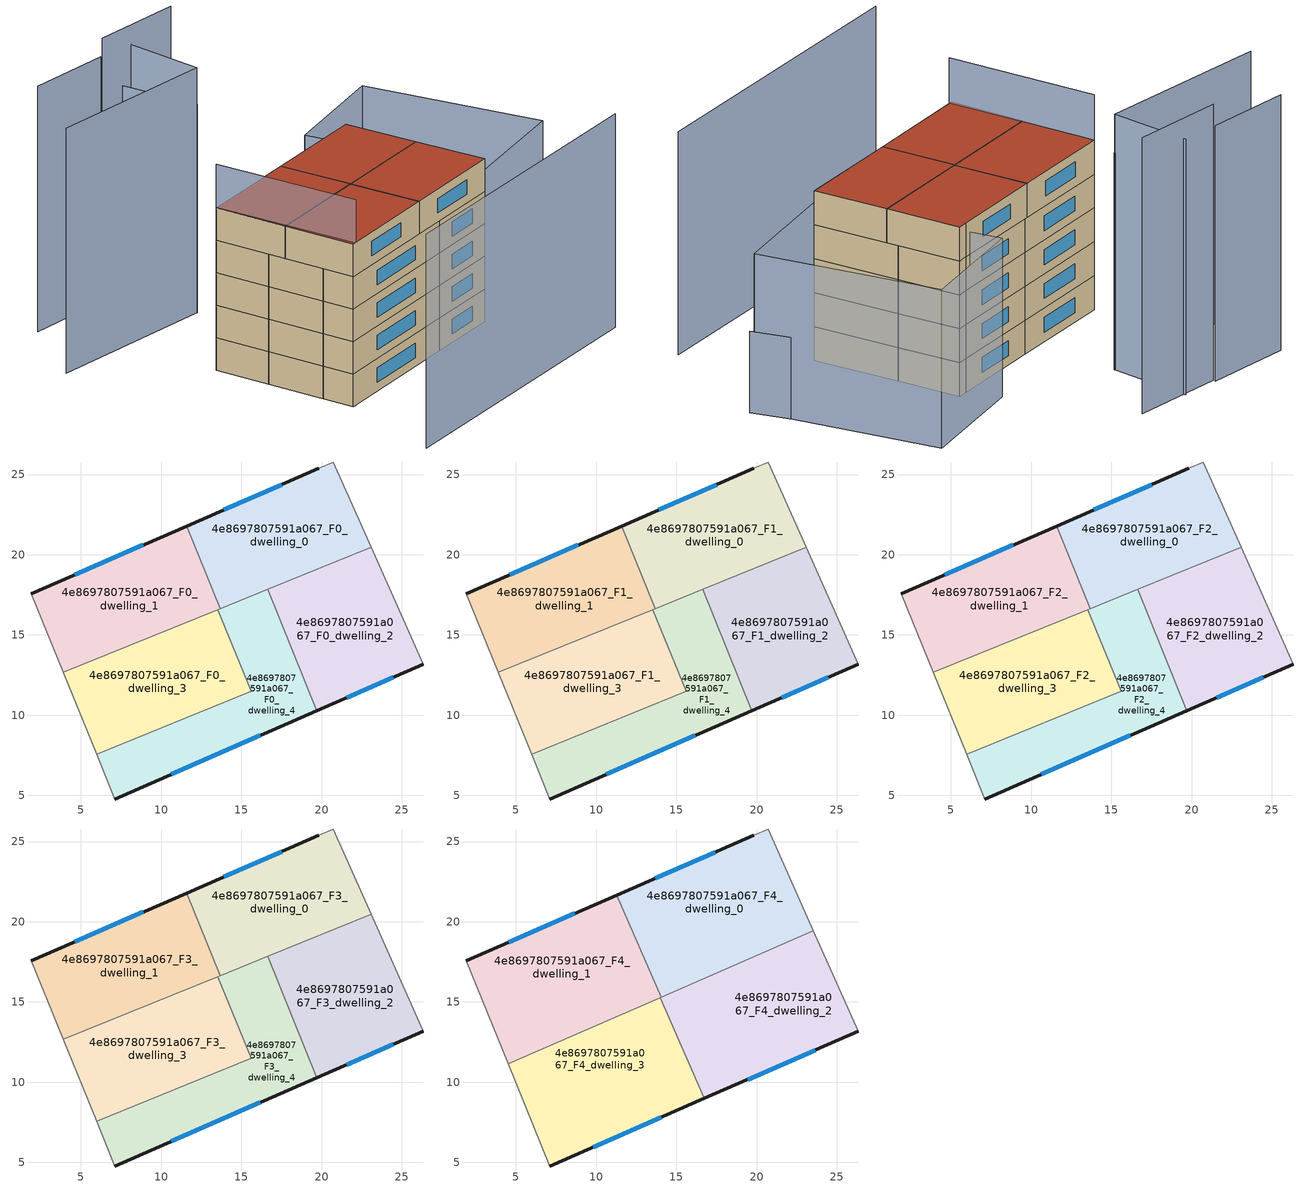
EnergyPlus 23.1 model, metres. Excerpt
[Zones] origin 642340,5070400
4e8697807591a067_F0_dwelling_0
 floor ground (EU_floor_Construction): 20.73,25.78 23.09,20.46 13.67,16.64 11.58,21.79 19.83,25.38 z0
 wall outside (EU_wall_Construction): 19.83,25.38 11.58,21.79 z0:3
 wall to 4e8697807591a067_F0_dwelling_1 (EU_wall_Construction): 11.58,21.79 13.67,16.64 z0:3
 wall adiabatic (EU_wall_Construction): 23.09,20.46 20.73,25.78 19.83,25.38 z0:3
 wall to 4e8697807591a067_F0_dwelling_2 (EU_wall_Construction): 16.63,17.84 23.09,20.46 z0:3
 wall to 4e8697807591a067_F0_dwelling_4 (EU_wall_Construction): 13.67,16.64 16.63,17.84 z0:3
 window (EU_Window_Construction): 17.52,24.38 13.89,22.8 z0.84:2.16
4e8697807591a067_F0_dwelling_1
 floor ground (EU_floor_Construction): 11.58,21.79 13.67,16.64 3.91,12.67 1.91,17.58 z0
 wall outside (EU_wall_Construction): 11.58,21.79 1.91,17.58 z0:3
 wall adiabatic (EU_wall_Construction): 1.91,17.58 3.91,12.67 z0:3
 wall to 4e8697807591a067_F0_dwelling_3 (EU_wall_Construction): 3.91,12.67 13.54,16.58 z0:3
 wall to 4e8697807591a067_F0_dwelling_4 (EU_wall_Construction): 13.54,16.58 13.67,16.64 z0:3
 window (EU_Window_Construction): 8.87,20.61 4.62,18.76 z0.84:2.16
4e8697807591a067_F0_dwelling_2
 floor ground (EU_floor_Construction): 23.09,20.46 26.33,13.17 19.7,10.28 16.63,17.84 z0
 wall outside (EU_wall_Construction): 19.7,10.28 26.33,13.17 z0:3
 wall to 4e8697807591a067_F0_dwelling_4 (EU_wall_Construction): 16.63,17.84 19.7,10.28 z0:3
 wall adiabatic (EU_wall_Construction): 26.33,13.17 23.09,20.46 z0:3
 window (EU_Window_Construction): 21.56,11.09 24.47,12.36 z0.84:2.16
4e8697807591a067_F0_dwelling_3
 floor ground (EU_floor_Construction): 13.54,16.58 15.61,11.48 5.98,7.56 3.91,12.67 z0
 wall to 4e8697807591a067_F0_dwelling_4 (EU_wall_Construction): 5.98,7.56 15.61,11.48 13.54,16.58 z0:3
 wall adiabatic (EU_wall_Construction): 3.91,12.67 5.98,7.56 z0:3
4e8697807591a067_F0_dwelling_4
 floor ground (EU_floor_Construction): 16.63,17.84 19.7,10.28 7.11,4.77 5.98,7.56 15.61,11.48 13.54,16.58 z0
 wall outside (EU_wall_Construction): 7.11,4.77 19.7,10.28 z0:3
 wall adiabatic (EU_wall_Construction): 5.98,7.56 7.11,4.77 z0:3
 window (EU_Window_Construction): 10.64,6.32 16.17,8.74 z0.84:2.16
4e8697807591a067_F1_dwelling_0
 floor to 4e8697807591a067_F0_dwelling_0 (EU_floor_Construction): 20.73,25.78 23.09,20.46 13.67,16.64 11.58,21.79 19.83,25.38 z3
 wall outside (EU_wall_Construction): 19.83,25.38 11.58,21.79 z3:6
 wall to 4e8697807591a067_F1_dwelling_1 (EU_wall_Construction): 11.58,21.79 13.67,16.64 z3:6
 wall adiabatic (EU_wall_Construction): 23.09,20.46 20.73,25.78 19.83,25.38 z3:6
 wall to 4e8697807591a067_F1_dwelling_2 (EU_wall_Construction): 16.63,17.84 23.09,20.46 z3:6
 wall to 4e8697807591a067_F1_dwelling_4 (EU_wall_Construction): 13.67,16.64 16.63,17.84 z3:6
 window (EU_Window_Construction): 17.52,24.38 13.89,22.8 z3.84:5.16
4e8697807591a067_F1_dwelling_1
 floor to 4e8697807591a067_F0_dwelling_1 (EU_floor_Construction): 11.58,21.79 13.67,16.64 3.91,12.67 1.91,17.58 z3
 wall outside (EU_wall_Construction): 11.58,21.79 1.91,17.58 z3:6
 wall adiabatic (EU_wall_Construction): 1.91,17.58 3.91,12.67 z3:6
 wall to 4e8697807591a067_F1_dwelling_3 (EU_wall_Construction): 3.91,12.67 13.54,16.58 z3:6
 wall to 4e8697807591a067_F1_dwelling_4 (EU_wall_Construction): 13.54,16.58 13.67,16.64 z3:6
 window (EU_Window_Construction): 8.87,20.61 4.62,18.76 z3.84:5.16
4e8697807591a067_F1_dwelling_2
 floor to 4e8697807591a067_F0_dwelling_2 (EU_floor_Construction): 23.09,20.46 26.33,13.17 19.7,10.28 16.63,17.84 z3
 wall outside (EU_wall_Construction): 19.7,10.28 26.33,13.17 z3:6
 wall to 4e8697807591a067_F1_dwelling_4 (EU_wall_Construction): 16.63,17.84 19.7,10.28 z3:6
 wall adiabatic (EU_wall_Construction): 26.33,13.17 23.09,20.46 z3:6
 window (EU_Window_Construction): 21.56,11.09 24.47,12.36 z3.84:5.16
4e8697807591a067_F1_dwelling_3
 floor to 4e8697807591a067_F0_dwelling_3 (EU_floor_Construction): 13.54,16.58 15.61,11.48 5.98,7.56 3.91,12.67 z3
 wall to 4e8697807591a067_F1_dwelling_4 (EU_wall_Construction): 5.98,7.56 15.61,11.48 13.54,16.58 z3:6
 wall adiabatic (EU_wall_Construction): 3.91,12.67 5.98,7.56 z3:6
4e8697807591a067_F1_dwelling_4
 floor to 4e8697807591a067_F0_dwelling_4 (EU_floor_Construction): 16.63,17.84 19.7,10.28 7.11,4.77 5.98,7.56 15.61,11.48 13.54,16.58 z3
 wall outside (EU_wall_Construction): 7.11,4.77 19.7,10.28 z3:6
 wall adiabatic (EU_wall_Construction): 5.98,7.56 7.11,4.77 z3:6
 window (EU_Window_Construction): 10.64,6.32 16.17,8.74 z3.84:5.16
4e8697807591a067_F2_dwelling_0
 floor to 4e8697807591a067_F1_dwelling_0 (EU_floor_Construction): 20.73,25.78 23.09,20.46 13.67,16.64 11.58,21.79 19.83,25.38 z6
 wall outside (EU_wall_Construction): 19.83,25.38 11.58,21.79 z6:9
 wall to 4e8697807591a067_F2_dwelling_1 (EU_wall_Construction): 11.58,21.79 13.67,16.64 z6:9
 wall adiabatic (EU_wall_Construction): 23.09,20.46 20.73,25.78 19.83,25.38 z6:9
 wall to 4e8697807591a067_F2_dwelling_2 (EU_wall_Construction): 16.63,17.84 23.09,20.46 z6:9
 wall to 4e8697807591a067_F2_dwelling_4 (EU_wall_Construction): 13.67,16.64 16.63,17.84 z6:9
 window (EU_Window_Construction): 17.52,24.38 13.89,22.8 z6.84:8.16
4e8697807591a067_F2_dwelling_1
 floor to 4e8697807591a067_F1_dwelling_1 (EU_floor_Construction): 11.58,21.79 13.67,16.64 3.91,12.67 1.91,17.58 z6
 wall outside (EU_wall_Construction): 11.58,21.79 1.91,17.58 z6:9
 wall adiabatic (EU_wall_Construction): 1.91,17.58 3.91,12.67 z6:9
 wall to 4e8697807591a067_F2_dwelling_3 (EU_wall_Construction): 3.91,12.67 13.54,16.58 z6:9
 wall to 4e8697807591a067_F2_dwelling_4 (EU_wall_Construction): 13.54,16.58 13.67,16.64 z6:9
 window (EU_Window_Construction): 8.87,20.61 4.62,18.76 z6.84:8.16
4e8697807591a067_F2_dwelling_2
 floor to 4e8697807591a067_F1_dwelling_2 (EU_floor_Construction): 23.09,20.46 26.33,13.17 19.7,10.28 16.63,17.84 z6
 wall outside (EU_wall_Construction): 19.7,10.28 26.33,13.17 z6:9
 wall to 4e8697807591a067_F2_dwelling_4 (EU_wall_Construction): 16.63,17.84 19.7,10.28 z6:9
 wall adiabatic (EU_wall_Construction): 26.33,13.17 23.09,20.46 z6:9
 window (EU_Window_Construction): 21.56,11.09 24.47,12.36 z6.84:8.16
4e8697807591a067_F2_dwelling_3
 floor to 4e8697807591a067_F1_dwelling_3 (EU_floor_Construction): 13.54,16.58 15.61,11.48 5.98,7.56 3.91,12.67 z6
 wall to 4e8697807591a067_F2_dwelling_4 (EU_wall_Construction): 5.98,7.56 15.61,11.48 13.54,16.58 z6:9
 wall adiabatic (EU_wall_Construction): 3.91,12.67 5.98,7.56 z6:9
4e8697807591a067_F2_dwelling_4
 floor to 4e8697807591a067_F1_dwelling_4 (EU_floor_Construction): 16.63,17.84 19.7,10.28 7.11,4.77 5.98,7.56 15.61,11.48 13.54,16.58 z6
 wall outside (EU_wall_Construction): 7.11,4.77 19.7,10.28 z6:9
 wall adiabatic (EU_wall_Construction): 5.98,7.56 7.11,4.77 z6:9
 window (EU_Window_Construction): 10.64,6.32 16.17,8.74 z6.84:8.16
4e8697807591a067_F3_dwelling_0
 floor to 4e8697807591a067_F2_dwelling_0 (EU_floor_Construction): 20.73,25.78 23.09,20.46 13.67,16.64 11.58,21.79 19.83,25.38 z9
 wall outside (EU_wall_Construction): 19.83,25.38 11.58,21.79 z9:12
 wall to 4e8697807591a067_F3_dwelling_1 (EU_wall_Construction): 11.58,21.79 13.67,16.64 z9:12
 wall adiabatic (EU_wall_Construction): 23.09,20.46 20.73,25.78 19.83,25.38 z9:12
 wall to 4e8697807591a067_F3_dwelling_2 (EU_wall_Construction): 16.63,17.84 23.09,20.46 z9:12
 wall to 4e8697807591a067_F3_dwelling_4 (EU_wall_Construction): 13.67,16.64 16.63,17.84 z9:12
 window (EU_Window_Construction): 17.52,24.38 13.89,22.8 z9.84:11.16
4e8697807591a067_F3_dwelling_1
 floor to 4e8697807591a067_F2_dwelling_1 (EU_floor_Construction): 11.58,21.79 13.67,16.64 3.91,12.67 1.91,17.58 z9
 wall outside (EU_wall_Construction): 11.58,21.79 1.91,17.58 z9:12
 wall adiabatic (EU_wall_Construction): 1.91,17.58 3.91,12.67 z9:12
 wall to 4e8697807591a067_F3_dwelling_3 (EU_wall_Construction): 3.91,12.67 13.54,16.58 z9:12
 wall to 4e8697807591a067_F3_dwelling_4 (EU_wall_Construction): 13.54,16.58 13.67,16.64 z9:12
 window (EU_Window_Construction): 8.87,20.61 4.62,18.76 z9.84:11.16
4e8697807591a067_F3_dwelling_2
 floor to 4e8697807591a067_F2_dwelling_2 (EU_floor_Construction): 23.09,20.46 26.33,13.17 19.7,10.28 16.63,17.84 z9
 wall outside (EU_wall_Construction): 19.7,10.28 26.33,13.17 z9:12
 wall to 4e8697807591a067_F3_dwelling_4 (EU_wall_Construction): 16.63,17.84 19.7,10.28 z9:12
 wall adiabatic (EU_wall_Construction): 26.33,13.17 23.09,20.46 z9:12
 window (EU_Window_Construction): 21.56,11.09 24.47,12.36 z9.84:11.16
4e8697807591a067_F3_dwelling_3
 floor to 4e8697807591a067_F2_dwelling_3 (EU_floor_Construction): 13.54,16.58 15.61,11.48 5.98,7.56 3.91,12.67 z9
 wall to 4e8697807591a067_F3_dwelling_4 (EU_wall_Construction): 5.98,7.56 15.61,11.48 13.54,16.58 z9:12
 wall adiabatic (EU_wall_Construction): 3.91,12.67 5.98,7.56 z9:12
 ceiling adiabatic (EU_roof_Construction): 14.95,13.11 13.54,16.58 3.91,12.67 4.53,11.14 14,15.28 z12
4e8697807591a067_F3_dwelling_4
 floor to 4e8697807591a067_F2_dwelling_4 (EU_floor_Construction): 16.63,17.84 19.7,10.28 7.11,4.77 5.98,7.56 15.61,11.48 13.54,16.58 z9
 wall outside (EU_wall_Construction): 7.11,4.77 19.7,10.28 z9:12
 wall adiabatic (EU_wall_Construction): 5.98,7.56 7.11,4.77 z9:12
 window (EU_Window_Construction): 10.64,6.32 16.17,8.74 z9.84:11.16
4e8697807591a067_F4_dwelling_0
 floor to 4e8697807591a067_F3_dwelling_0 (EU_floor_Construction): 20.73,25.78 23.09,20.46 13.67,16.64 11.58,21.79 19.83,25.38 z12
 floor to 4e8697807591a067_F3_dwelling_2 (EU_floor_Construction): 23.09,20.46 23.54,19.45 17.12,16.64 16.63,17.84 z12
 floor to 4e8697807591a067_F3_dwelling_1 (EU_floor_Construction): 11.58,21.79 13.67,16.64 13.5,16.57 11.28,21.66 z12
 floor to 4e8697807591a067_F3_dwelling_4 (EU_floor_Construction): 16.63,17.84 17.12,16.64 14.06,15.3 13.54,16.58 z12
 floor adiabatic (EU_floor_Construction): 13.54,16.58 14.06,15.3 13.5,16.57 z12
 wall outside (EU_wall_Construction): 19.83,25.38 11.28,21.66 z12:15
 wall adiabatic (EU_wall_Construction): 23.54,19.45 20.73,25.78 19.83,25.38 z12:15
 wall to 4e8697807591a067_F4_dwelling_1 (EU_wall_Construction): 11.28,21.66 14.06,15.3 z12:15
 wall to 4e8697807591a067_F4_dwelling_2 (EU_wall_Construction): 14.06,15.3 23.54,19.45 z12:15
 window (EU_Window_Construction): 17.43,24.34 13.67,22.7 z12.84:14.16
 roof outside (EU_roof_Construction): 23.54,19.45 20.73,25.78 19.83,25.38 11.28,21.66 14.06,15.3 z15
4e8697807591a067_F4_dwelling_1
 floor to 4e8697807591a067_F3_dwelling_1 (EU_floor_Construction): 11.28,21.66 13.5,16.57 3.91,12.67 1.91,17.58 z12
 floor adiabatic (EU_floor_Construction): 13.5,16.57 14.06,15.3 4.53,11.14 3.91,12.67 z12
 wall outside (EU_wall_Construction): 11.28,21.66 1.91,17.58 z12:15
 wall adiabatic (EU_wall_Construction): 1.91,17.58 4.53,11.14 z12:15
 wall to 4e8697807591a067_F4_dwelling_3 (EU_wall_Construction): 4.53,11.14 14,15.28 z12:15
 wall to 4e8697807591a067_F4_dwelling_2 (EU_wall_Construction): 14,15.28 14.06,15.3 z12:15
 window (EU_Window_Construction): 8.65,20.52 4.54,18.73 z12.84:14.16
 roof outside (EU_roof_Construction): 14.06,15.3 11.28,21.66 1.91,17.58 4.53,11.14 z15
4e8697807591a067_F4_dwelling_2
 floor to 4e8697807591a067_F3_dwelling_2 (EU_floor_Construction): 23.54,19.45 26.33,13.17 19.7,10.28 17.12,16.64 z12
 floor to 4e8697807591a067_F3_dwelling_4 (EU_floor_Construction): 17.12,16.64 19.7,10.28 16.75,8.99 14.95,13.11 14.06,15.3 z12
 floor adiabatic (EU_floor_Construction): 14.06,15.3 14.95,13.11 14,15.28 z12
 wall outside (EU_wall_Construction): 16.75,8.99 26.33,13.17 z12:15
 wall to 4e8697807591a067_F4_dwelling_3 (EU_wall_Construction): 14,15.28 16.75,8.99 z12:15
 wall adiabatic (EU_wall_Construction): 26.33,13.17 23.54,19.45 z12:15
 window (EU_Window_Construction): 19.43,10.16 23.64,12 z12.84:14.16
 roof outside (EU_roof_Construction): 26.33,13.17 23.54,19.45 14,15.28 16.75,8.99 z15
4e8697807591a067_F4_dwelling_3
 floor to 4e8697807591a067_F3_dwelling_3 (EU_floor_Construction): 14,15.28 14.95,13.11 15.61,11.48 5.98,7.56 4.53,11.14 z12
 floor to 4e8697807591a067_F3_dwelling_4 (EU_floor_Construction): 14.95,13.11 16.75,8.99 7.11,4.77 5.98,7.56 15.61,11.48 z12
 wall outside (EU_wall_Construction): 7.11,4.77 16.75,8.99 z12:15
 wall adiabatic (EU_wall_Construction): 4.53,11.14 7.11,4.77 z12:15
 window (EU_Window_Construction): 9.81,5.95 14.05,7.81 z12.84:14.16
 roof outside (EU_roof_Construction): 16.75,8.99 14,15.28 4.53,11.14 7.11,4.77 z15
shading: 1.91,17.58 7.42,4.86 z0:19; 5.42,35.81 7.33,28.45 / 7.33,28.45 -8.89,24.23 / 1.92,34.9 -5.97,32.77 z0:22.6; 7.36,-5.76 34.73,5.97 z0:19.7; 36.14,18.88 26.33,13.17 / 26.33,13.17 17.87,27.72 / 17.87,27.72 27.68,33.43 / 27.68,33.43 36.14,18.88 z0:14; 36.51,18.82 30.93,26.78 z0:7.2; 7.36,28.4 4.39,35.21 z0:19.2; 10.45,36.9 1.91,34.62 z0:24.4
[Building]
EU S2 Campaign: North Axis=0; Terrain=City; Solar Distribution=FullExterior
[Site:Location]
Lyon-Bron: Latitude=45.75; Longitude=5; Time Zone=1; Elevation=198
[SizingPeriod:WeatherFileDays]
AnnualSizingPeriod: Begin Month=1; Begin Day of Month=1; End Month=12; End Day of Month=31; Day of Week for Start Day=Monday; Use Weather File Daylight Saving Period=No; Use Weather File Rain and Snow Indicators=No
[MATERIAL]
EU_InternalMass_Material: Roughness=MediumRough; Thickness=0.1; Conductivity=1; Density=1800; Specific Heat=900; Thermal Absorptance=0.9; Solar Absorptance=0.7; Visible Absorptance=0.7
[MATERIAL:NOMASS] Roughness=MediumRough; Thermal Absorptance=0.9; Solar Absorptance=0.7; Visible Absorptance=0.7
Name | Thermal Resistance
EU_wall_NoMass | 0.776494
EU_roof_NoMass | 0.486893
EU_floor_NoMass | 0.421597
[WINDOWMATERIAL:SIMPLEGLAZINGSYSTEM]
EU_Window_SimpleGlazing: UFactor=4.24961; Solar Heat Gain Coefficient=0.83; Visible Transmittance=0.83
[CONSTRUCTION]
EU_wall_Construction: EU_wall_NoMass
EU_roof_Construction: EU_roof_NoMass
EU_floor_Construction: EU_floor_NoMass
EU_Window_Construction: EU_Window_SimpleGlazing
EU_InternalMass_Construction: EU_InternalMass_Material
[ZONE] Type=1; Multiplier=1; Ceiling Height=autocalculate; Floor Area=autocalculate; Part of Total Floor Area=Yes
Name | Volume
4e8697807591a067_F0_dwelling_0; 4e8697807591a067_F1_dwelling_0; 4e8697807591a067_F2_dwelling_0; 4e8697807591a067_F3_dwelling_0 | 171.885
4e8697807591a067_F4_dwelling_0 | 214.835
4e8697807591a067_F0_dwelling_1; 4e8697807591a067_F1_dwelling_1; 4e8697807591a067_F2_dwelling_1; 4e8697807591a067_F3_dwelling_1 | 171.877
4e8697807591a067_F4_dwelling_1 | 214.847
4e8697807591a067_F0_dwelling_2; 4e8697807591a067_F1_dwelling_2; 4e8697807591a067_F2_dwelling_2; 4e8697807591a067_F3_dwelling_2 | 171.869
4e8697807591a067_F4_dwelling_2 | 214.836
4e8697807591a067_F0_dwelling_3; 4e8697807591a067_F1_dwelling_3; 4e8697807591a067_F2_dwelling_3; 4e8697807591a067_F3_dwelling_3 | 171.861
4e8697807591a067_F4_dwelling_3 | 214.83
4e8697807591a067_F0_dwelling_4; 4e8697807591a067_F1_dwelling_4; 4e8697807591a067_F2_dwelling_4; 4e8697807591a067_F3_dwelling_4 | 171.874
[INTERNALMASS] Construction=EU_InternalMass_Construction
Name | Zone or ZoneList | Surface Area
4e8697807591a067_F0_dwelling_0_EU_InternalMass | 4e8697807591a067_F0_dwelling_0 | 57.2948
4e8697807591a067_F0_dwelling_1_EU_InternalMass | 4e8697807591a067_F0_dwelling_1 | 57.2927
4e8697807591a067_F0_dwelling_2_EU_InternalMass | 4e8697807591a067_F0_dwelling_2 | 57.2874
4e8697807591a067_F0_dwelling_3_EU_InternalMass | 4e8697807591a067_F0_dwelling_3 | 57.287
4e8697807591a067_F0_dwelling_4_EU_InternalMass | 4e8697807591a067_F0_dwelling_4 | 57.2915
4e8697807591a067_F1_dwelling_0_EU_InternalMass | 4e8697807591a067_F1_dwelling_0 | 57.2948
4e8697807591a067_F1_dwelling_1_EU_InternalMass | 4e8697807591a067_F1_dwelling_1 | 57.2927
4e8697807591a067_F1_dwelling_2_EU_InternalMass | 4e8697807591a067_F1_dwelling_2 | 57.2874
4e8697807591a067_F1_dwelling_3_EU_InternalMass | 4e8697807591a067_F1_dwelling_3 | 57.287
4e8697807591a067_F1_dwelling_4_EU_InternalMass | 4e8697807591a067_F1_dwelling_4 | 57.2915
4e8697807591a067_F2_dwelling_0_EU_InternalMass | 4e8697807591a067_F2_dwelling_0 | 57.2948
4e8697807591a067_F2_dwelling_1_EU_InternalMass | 4e8697807591a067_F2_dwelling_1 | 57.2927
4e8697807591a067_F2_dwelling_2_EU_InternalMass | 4e8697807591a067_F2_dwelling_2 | 57.2874
4e8697807591a067_F2_dwelling_3_EU_InternalMass | 4e8697807591a067_F2_dwelling_3 | 57.287
4e8697807591a067_F2_dwelling_4_EU_InternalMass | 4e8697807591a067_F2_dwelling_4 | 57.2915
4e8697807591a067_F3_dwelling_0_EU_InternalMass | 4e8697807591a067_F3_dwelling_0 | 57.2948
4e8697807591a067_F3_dwelling_1_EU_InternalMass | 4e8697807591a067_F3_dwelling_1 | 57.2927
4e8697807591a067_F3_dwelling_2_EU_InternalMass | 4e8697807591a067_F3_dwelling_2 | 57.2874
4e8697807591a067_F3_dwelling_3_EU_InternalMass | 4e8697807591a067_F3_dwelling_3 | 57.287
4e8697807591a067_F3_dwelling_4_EU_InternalMass | 4e8697807591a067_F3_dwelling_4 | 57.2915
4e8697807591a067_F4_dwelling_0_EU_InternalMass | 4e8697807591a067_F4_dwelling_0 | 71.6132
4e8697807591a067_F4_dwelling_1_EU_InternalMass | 4e8697807591a067_F4_dwelling_1 | 71.6149
4e8697807591a067_F4_dwelling_2_EU_InternalMass | 4e8697807591a067_F4_dwelling_2 | 71.6113
4e8697807591a067_F4_dwelling_3_EU_InternalMass | 4e8697807591a067_F4_dwelling_3 | 71.6104
[OTHEREQUIPMENT] Fuel Type=Electricity; Design Level Calculation Method=Watts/Area; Power per Zone Floor Area=1; Fraction Latent=0; Fraction Radiant=0; Fraction Lost=0; Carbon Dioxide Generation Rate=0; EndUse Subcategory=EU_Step8_InternalGains
Name | Zone or ZoneList or Space or SpaceList | Schedule
EU_Step8_InternalGain_4e8697807591a067_F0_dwelling_0_f000 | 4e8697807591a067_F0_dwelling_0 | EU_Step8_GainSchedule_4e8697807591a067_F0_dwelling_0_f000
EU_Step8_InternalGain_4e8697807591a067_F0_dwelling_1_f000 | 4e8697807591a067_F0_dwelling_1 | EU_Step8_GainSchedule_4e8697807591a067_F0_dwelling_1_f000
EU_Step8_InternalGain_4e8697807591a067_F0_dwelling_2_f000 | 4e8697807591a067_F0_dwelling_2 | EU_Step8_GainSchedule_4e8697807591a067_F0_dwelling_2_f000
EU_Step8_InternalGain_4e8697807591a067_F0_dwelling_3_f000 | 4e8697807591a067_F0_dwelling_3 | EU_Step8_GainSchedule_4e8697807591a067_F0_dwelling_3_f000
EU_Step8_InternalGain_4e8697807591a067_F0_dwelling_4_f000 | 4e8697807591a067_F0_dwelling_4 | EU_Step8_GainSchedule_4e8697807591a067_F0_dwelling_4_f000
EU_Step8_InternalGain_4e8697807591a067_F1_dwelling_0_f000 | 4e8697807591a067_F1_dwelling_0 | EU_Step8_GainSchedule_4e8697807591a067_F1_dwelling_0_f000
EU_Step8_InternalGain_4e8697807591a067_F1_dwelling_1_f000 | 4e8697807591a067_F1_dwelling_1 | EU_Step8_GainSchedule_4e8697807591a067_F1_dwelling_1_f000
EU_Step8_InternalGain_4e8697807591a067_F1_dwelling_2_f000 | 4e8697807591a067_F1_dwelling_2 | EU_Step8_GainSchedule_4e8697807591a067_F1_dwelling_2_f000
EU_Step8_InternalGain_4e8697807591a067_F1_dwelling_3_f000 | 4e8697807591a067_F1_dwelling_3 | EU_Step8_GainSchedule_4e8697807591a067_F1_dwelling_3_f000
EU_Step8_InternalGain_4e8697807591a067_F1_dwelling_4_f000 | 4e8697807591a067_F1_dwelling_4 | EU_Step8_GainSchedule_4e8697807591a067_F1_dwelling_4_f000
EU_Step8_InternalGain_4e8697807591a067_F2_dwelling_0_f000 | 4e8697807591a067_F2_dwelling_0 | EU_Step8_GainSchedule_4e8697807591a067_F2_dwelling_0_f000
EU_Step8_InternalGain_4e8697807591a067_F2_dwelling_1_f000 | 4e8697807591a067_F2_dwelling_1 | EU_Step8_GainSchedule_4e8697807591a067_F2_dwelling_1_f000
EU_Step8_InternalGain_4e8697807591a067_F2_dwelling_2_f000 | 4e8697807591a067_F2_dwelling_2 | EU_Step8_GainSchedule_4e8697807591a067_F2_dwelling_2_f000
EU_Step8_InternalGain_4e8697807591a067_F2_dwelling_3_f000 | 4e8697807591a067_F2_dwelling_3 | EU_Step8_GainSchedule_4e8697807591a067_F2_dwelling_3_f000
EU_Step8_InternalGain_4e8697807591a067_F2_dwelling_4_f000 | 4e8697807591a067_F2_dwelling_4 | EU_Step8_GainSchedule_4e8697807591a067_F2_dwelling_4_f000
EU_Step8_InternalGain_4e8697807591a067_F3_dwelling_0_f000 | 4e8697807591a067_F3_dwelling_0 | EU_Step8_GainSchedule_4e8697807591a067_F3_dwelling_0_f000
EU_Step8_InternalGain_4e8697807591a067_F3_dwelling_1_f000 | 4e8697807591a067_F3_dwelling_1 | EU_Step8_GainSchedule_4e8697807591a067_F3_dwelling_1_f000
EU_Step8_InternalGain_4e8697807591a067_F3_dwelling_2_f000 | 4e8697807591a067_F3_dwelling_2 | EU_Step8_GainSchedule_4e8697807591a067_F3_dwelling_2_f000
EU_Step8_InternalGain_4e8697807591a067_F3_dwelling_3_f000 | 4e8697807591a067_F3_dwelling_3 | EU_Step8_GainSchedule_4e8697807591a067_F3_dwelling_3_f000
EU_Step8_InternalGain_4e8697807591a067_F3_dwelling_4_f000 | 4e8697807591a067_F3_dwelling_4 | EU_Step8_GainSchedule_4e8697807591a067_F3_dwelling_4_f000
EU_Step8_InternalGain_4e8697807591a067_F4_dwelling_0_f000 | 4e8697807591a067_F4_dwelling_0 | EU_Step8_GainSchedule_4e8697807591a067_F4_dwelling_0_f000
EU_Step8_InternalGain_4e8697807591a067_F4_dwelling_1_f000 | 4e8697807591a067_F4_dwelling_1 | EU_Step8_GainSchedule_4e8697807591a067_F4_dwelling_1_f000
EU_Step8_InternalGain_4e8697807591a067_F4_dwelling_2_f000 | 4e8697807591a067_F4_dwelling_2 | EU_Step8_GainSchedule_4e8697807591a067_F4_dwelling_2_f000
EU_Step8_InternalGain_4e8697807591a067_F4_dwelling_3_f000 | 4e8697807591a067_F4_dwelling_3 | EU_Step8_GainSchedule_4e8697807591a067_F4_dwelling_3_f000
[ZONEVENTILATION:DESIGNFLOWRATE] Schedule=EU_AlwaysOn; Design Flow Rate Calculation Method=AirChanges/Hour; Air Changes per Hour=0.693814; Ventilation Type=Natural; Fan Pressure Rise=0; Fan Total Efficiency=1; Constant Term Coefficient=1; Temperature Term Coefficient=0; Velocity Term Coefficient=0; Velocity Squared Term Coefficient=0; Minimum Indoor Temperature=-100; Maximum Indoor Temperature=100; Delta Temperature=-100; Minimum Outdoor Temperature=-100; Maximum Outdoor Temperature=100; Maximum Wind Speed=40
Name | Zone or ZoneList or Space or SpaceList
EU_ConstantAir_4e8697807591a067_F0_dwelling_0 | 4e8697807591a067_F0_dwelling_0
EU_ConstantAir_4e8697807591a067_F0_dwelling_1 | 4e8697807591a067_F0_dwelling_1
EU_ConstantAir_4e8697807591a067_F0_dwelling_2 | 4e8697807591a067_F0_dwelling_2
EU_ConstantAir_4e8697807591a067_F0_dwelling_3 | 4e8697807591a067_F0_dwelling_3
EU_ConstantAir_4e8697807591a067_F0_dwelling_4 | 4e8697807591a067_F0_dwelling_4
EU_ConstantAir_4e8697807591a067_F1_dwelling_0 | 4e8697807591a067_F1_dwelling_0
EU_ConstantAir_4e8697807591a067_F1_dwelling_1 | 4e8697807591a067_F1_dwelling_1
EU_ConstantAir_4e8697807591a067_F1_dwelling_2 | 4e8697807591a067_F1_dwelling_2
EU_ConstantAir_4e8697807591a067_F1_dwelling_3 | 4e8697807591a067_F1_dwelling_3
EU_ConstantAir_4e8697807591a067_F1_dwelling_4 | 4e8697807591a067_F1_dwelling_4
EU_ConstantAir_4e8697807591a067_F2_dwelling_0 | 4e8697807591a067_F2_dwelling_0
EU_ConstantAir_4e8697807591a067_F2_dwelling_1 | 4e8697807591a067_F2_dwelling_1
EU_ConstantAir_4e8697807591a067_F2_dwelling_2 | 4e8697807591a067_F2_dwelling_2
EU_ConstantAir_4e8697807591a067_F2_dwelling_3 | 4e8697807591a067_F2_dwelling_3
EU_ConstantAir_4e8697807591a067_F2_dwelling_4 | 4e8697807591a067_F2_dwelling_4
EU_ConstantAir_4e8697807591a067_F3_dwelling_0 | 4e8697807591a067_F3_dwelling_0
EU_ConstantAir_4e8697807591a067_F3_dwelling_1 | 4e8697807591a067_F3_dwelling_1
EU_ConstantAir_4e8697807591a067_F3_dwelling_2 | 4e8697807591a067_F3_dwelling_2
EU_ConstantAir_4e8697807591a067_F3_dwelling_3 | 4e8697807591a067_F3_dwelling_3
EU_ConstantAir_4e8697807591a067_F3_dwelling_4 | 4e8697807591a067_F3_dwelling_4
EU_ConstantAir_4e8697807591a067_F4_dwelling_0 | 4e8697807591a067_F4_dwelling_0
EU_ConstantAir_4e8697807591a067_F4_dwelling_1 | 4e8697807591a067_F4_dwelling_1
EU_ConstantAir_4e8697807591a067_F4_dwelling_2 | 4e8697807591a067_F4_dwelling_2
EU_ConstantAir_4e8697807591a067_F4_dwelling_3 | 4e8697807591a067_F4_dwelling_3
[HVACTEMPLATE:THERMOSTAT] Constant Heating Setpoint=20; Constant Cooling Setpoint=50
EU_HeatOnly_4e8697807591a067_F0_dwelling_0; EU_HeatOnly_4e8697807591a067_F0_dwelling_1; EU_HeatOnly_4e8697807591a067_F0_dwelling_2; EU_HeatOnly_4e8697807591a067_F0_dwelling_3; EU_HeatOnly_4e8697807591a067_F0_dwelling_4; EU_HeatOnly_4e8697807591a067_F1_dwelling_0; EU_HeatOnly_4e8697807591a067_F1_dwelling_1; EU_HeatOnly_4e8697807591a067_F1_dwelling_2; EU_HeatOnly_4e8697807591a067_F1_dwelling_3; EU_HeatOnly_4e8697807591a067_F1_dwelling_4; EU_HeatOnly_4e8697807591a067_F2_dwelling_0; EU_HeatOnly_4e8697807591a067_F2_dwelling_1; EU_HeatOnly_4e8697807591a067_F2_dwelling_2; EU_HeatOnly_4e8697807591a067_F2_dwelling_3; EU_HeatOnly_4e8697807591a067_F2_dwelling_4; EU_HeatOnly_4e8697807591a067_F3_dwelling_0; EU_HeatOnly_4e8697807591a067_F3_dwelling_1; EU_HeatOnly_4e8697807591a067_F3_dwelling_2; EU_HeatOnly_4e8697807591a067_F3_dwelling_3; EU_HeatOnly_4e8697807591a067_F3_dwelling_4; EU_HeatOnly_4e8697807591a067_F4_dwelling_0; EU_HeatOnly_4e8697807591a067_F4_dwelling_1; EU_HeatOnly_4e8697807591a067_F4_dwelling_2; EU_HeatOnly_4e8697807591a067_F4_dwelling_3
[HVACTEMPLATE:ZONE:IDEALLOADSAIRSYSTEM] System Availability Schedule=EU_AlwaysOn; Maximum Heating Supply Air Temperature=50; Minimum Cooling Supply Air Temperature=13; Maximum Heating Supply Air Humidity Ratio=0.0156; Minimum Cooling Supply Air Humidity Ratio=0.0077; Heating Limit=NoLimit; Cooling Limit=NoLimit; Heating Availability Schedule=EU_AlwaysOn; Cooling Availability Schedule=EU_CoolingOff; Dehumidification Control Type=ConstantSensibleHeatRatio; Cooling Sensible Heat Ratio=0.7; Dehumidification Setpoint=60; Humidification Control Type=None; Humidification Setpoint=30; Outdoor Air Method=None; Outdoor Air Flow Rate per Person=0.00944; Outdoor Air Flow Rate per Zone Floor Area=0; Outdoor Air Flow Rate per Zone=0; Demand Controlled Ventilation Type=None; Outdoor Air Economizer Type=NoEconomizer; Heat Recovery Type=None; Sensible Heat Recovery Effectiveness=0.7; Latent Heat Recovery Effectiveness=0.65
Name | Template Thermostat
4e8697807591a067_F0_dwelling_0 | EU_HeatOnly_4e8697807591a067_F0_dwelling_0
4e8697807591a067_F0_dwelling_1 | EU_HeatOnly_4e8697807591a067_F0_dwelling_1
4e8697807591a067_F0_dwelling_2 | EU_HeatOnly_4e8697807591a067_F0_dwelling_2
4e8697807591a067_F0_dwelling_3 | EU_HeatOnly_4e8697807591a067_F0_dwelling_3
4e8697807591a067_F0_dwelling_4 | EU_HeatOnly_4e8697807591a067_F0_dwelling_4
4e8697807591a067_F1_dwelling_0 | EU_HeatOnly_4e8697807591a067_F1_dwelling_0
4e8697807591a067_F1_dwelling_1 | EU_HeatOnly_4e8697807591a067_F1_dwelling_1
4e8697807591a067_F1_dwelling_2 | EU_HeatOnly_4e8697807591a067_F1_dwelling_2
4e8697807591a067_F1_dwelling_3 | EU_HeatOnly_4e8697807591a067_F1_dwelling_3
4e8697807591a067_F1_dwelling_4 | EU_HeatOnly_4e8697807591a067_F1_dwelling_4
4e8697807591a067_F2_dwelling_0 | EU_HeatOnly_4e8697807591a067_F2_dwelling_0
4e8697807591a067_F2_dwelling_1 | EU_HeatOnly_4e8697807591a067_F2_dwelling_1
4e8697807591a067_F2_dwelling_2 | EU_HeatOnly_4e8697807591a067_F2_dwelling_2
4e8697807591a067_F2_dwelling_3 | EU_HeatOnly_4e8697807591a067_F2_dwelling_3
4e8697807591a067_F2_dwelling_4 | EU_HeatOnly_4e8697807591a067_F2_dwelling_4
4e8697807591a067_F3_dwelling_0 | EU_HeatOnly_4e8697807591a067_F3_dwelling_0
4e8697807591a067_F3_dwelling_1 | EU_HeatOnly_4e8697807591a067_F3_dwelling_1
4e8697807591a067_F3_dwelling_2 | EU_HeatOnly_4e8697807591a067_F3_dwelling_2
4e8697807591a067_F3_dwelling_3 | EU_HeatOnly_4e8697807591a067_F3_dwelling_3
4e8697807591a067_F3_dwelling_4 | EU_HeatOnly_4e8697807591a067_F3_dwelling_4
4e8697807591a067_F4_dwelling_0 | EU_HeatOnly_4e8697807591a067_F4_dwelling_0
4e8697807591a067_F4_dwelling_1 | EU_HeatOnly_4e8697807591a067_F4_dwelling_1
4e8697807591a067_F4_dwelling_2 | EU_HeatOnly_4e8697807591a067_F4_dwelling_2
4e8697807591a067_F4_dwelling_3 | EU_HeatOnly_4e8697807591a067_F4_dwelling_3
[SIZING:ZONE] Zone Cooling Design Supply Air Temperature Input Method=SupplyAirTemperature; Zone Cooling Design Supply Air Temperature=13; Zone Heating Design Supply Air Temperature Input Method=SupplyAirTemperature; Zone Heating Design Supply Air Temperature=50; Zone Cooling Design Supply Air Humidity Ratio=0.008; Zone Heating Design Supply Air Humidity Ratio=0.008; Cooling Design Air Flow Method=DesignDay; Cooling Design Air Flow Rate=0; Cooling Minimum Air Flow per Zone Floor Area=0.000762; Cooling Minimum Air Flow=0; Cooling Minimum Air Flow Fraction=0.2; Heating Design Air Flow Method=DesignDay; Heating Design Air Flow Rate=0; Heating Maximum Air Flow per Zone Floor Area=0.002032; Heating Maximum Air Flow=0.141576; Heating Maximum Air Flow Fraction=0.3; Account for Dedicated Outdoor Air System=No; Dedicated Outdoor Air System Control Strategy=NeutralSupplyAir; Dedicated Outdoor Air Low Setpoint Temperature for Design=autosize; Dedicated Outdoor Air High Setpoint Temperature for Design=autosize; Zone Load Sizing Method=Sensible Load Only No Latent Load; Zone Latent Cooling Design Supply Air Humidity Ratio Input Method=HumidityRatioDifference; Zone Cooling Design Supply Air Humidity Ratio Difference=0.005; Zone Latent Heating Design Supply Air Humidity Ratio Input Method=HumidityRatioDifference; Zone Humidification Design Supply Air Humidity Ratio Difference=0.005
4e8697807591a067_F0_dwelling_0; 4e8697807591a067_F0_dwelling_1; 4e8697807591a067_F0_dwelling_2; 4e8697807591a067_F0_dwelling_3; 4e8697807591a067_F0_dwelling_4; 4e8697807591a067_F1_dwelling_0; 4e8697807591a067_F1_dwelling_1; 4e8697807591a067_F1_dwelling_2; 4e8697807591a067_F1_dwelling_3; 4e8697807591a067_F1_dwelling_4; 4e8697807591a067_F2_dwelling_0; 4e8697807591a067_F2_dwelling_1; 4e8697807591a067_F2_dwelling_2; 4e8697807591a067_F2_dwelling_3; 4e8697807591a067_F2_dwelling_4; 4e8697807591a067_F3_dwelling_0; 4e8697807591a067_F3_dwelling_1; 4e8697807591a067_F3_dwelling_2; 4e8697807591a067_F3_dwelling_3; 4e8697807591a067_F3_dwelling_4; 4e8697807591a067_F4_dwelling_0; 4e8697807591a067_F4_dwelling_1; 4e8697807591a067_F4_dwelling_2; 4e8697807591a067_F4_dwelling_3
[SCHEDULE:CONSTANT]
Name | Hourly Value
EU_AlwaysOn | 1
EU_CoolingOff | 0
[SCHEDULE:FILE] Column Number=1; Rows to Skip at Top=0; Number of Hours of Data=8760; Column Separator=Comma; Interpolate to Timestep=No; Minutes per Item=60; Adjust Schedule for Daylight Savings=Yes
Name | File
EU_Step8_GainSchedule_4e8697807591a067_F0_dwelling_0_f000 | ../../schedules/4e8697807591a067/4e8697807591a067_F0_dwelling_0_f000_gain.csv
EU_Step8_GainSchedule_4e8697807591a067_F0_dwelling_1_f000 | ../../schedules/4e8697807591a067/4e8697807591a067_F0_dwelling_1_f000_gain.csv
EU_Step8_GainSchedule_4e8697807591a067_F0_dwelling_2_f000 | ../../schedules/4e8697807591a067/4e8697807591a067_F0_dwelling_2_f000_gain.csv
EU_Step8_GainSchedule_4e8697807591a067_F0_dwelling_3_f000 | ../../schedules/4e8697807591a067/4e8697807591a067_F0_dwelling_3_f000_gain.csv
EU_Step8_GainSchedule_4e8697807591a067_F0_dwelling_4_f000 | ../../schedules/4e8697807591a067/4e8697807591a067_F0_dwelling_4_f000_gain.csv
EU_Step8_GainSchedule_4e8697807591a067_F1_dwelling_0_f000 | ../../schedules/4e8697807591a067/4e8697807591a067_F1_dwelling_0_f000_gain.csv
EU_Step8_GainSchedule_4e8697807591a067_F1_dwelling_1_f000 | ../../schedules/4e8697807591a067/4e8697807591a067_F1_dwelling_1_f000_gain.csv
EU_Step8_GainSchedule_4e8697807591a067_F1_dwelling_2_f000 | ../../schedules/4e8697807591a067/4e8697807591a067_F1_dwelling_2_f000_gain.csv
EU_Step8_GainSchedule_4e8697807591a067_F1_dwelling_3_f000 | ../../schedules/4e8697807591a067/4e8697807591a067_F1_dwelling_3_f000_gain.csv
EU_Step8_GainSchedule_4e8697807591a067_F1_dwelling_4_f000 | ../../schedules/4e8697807591a067/4e8697807591a067_F1_dwelling_4_f000_gain.csv
EU_Step8_GainSchedule_4e8697807591a067_F2_dwelling_0_f000 | ../../schedules/4e8697807591a067/4e8697807591a067_F2_dwelling_0_f000_gain.csv
EU_Step8_GainSchedule_4e8697807591a067_F2_dwelling_1_f000 | ../../schedules/4e8697807591a067/4e8697807591a067_F2_dwelling_1_f000_gain.csv
EU_Step8_GainSchedule_4e8697807591a067_F2_dwelling_2_f000 | ../../schedules/4e8697807591a067/4e8697807591a067_F2_dwelling_2_f000_gain.csv
EU_Step8_GainSchedule_4e8697807591a067_F2_dwelling_3_f000 | ../../schedules/4e8697807591a067/4e8697807591a067_F2_dwelling_3_f000_gain.csv
EU_Step8_GainSchedule_4e8697807591a067_F2_dwelling_4_f000 | ../../schedules/4e8697807591a067/4e8697807591a067_F2_dwelling_4_f000_gain.csv
EU_Step8_GainSchedule_4e8697807591a067_F3_dwelling_0_f000 | ../../schedules/4e8697807591a067/4e8697807591a067_F3_dwelling_0_f000_gain.csv
EU_Step8_GainSchedule_4e8697807591a067_F3_dwelling_1_f000 | ../../schedules/4e8697807591a067/4e8697807591a067_F3_dwelling_1_f000_gain.csv
EU_Step8_GainSchedule_4e8697807591a067_F3_dwelling_2_f000 | ../../schedules/4e8697807591a067/4e8697807591a067_F3_dwelling_2_f000_gain.csv
EU_Step8_GainSchedule_4e8697807591a067_F3_dwelling_3_f000 | ../../schedules/4e8697807591a067/4e8697807591a067_F3_dwelling_3_f000_gain.csv
EU_Step8_GainSchedule_4e8697807591a067_F3_dwelling_4_f000 | ../../schedules/4e8697807591a067/4e8697807591a067_F3_dwelling_4_f000_gain.csv
EU_Step8_GainSchedule_4e8697807591a067_F4_dwelling_0_f000 | ../../schedules/4e8697807591a067/4e8697807591a067_F4_dwelling_0_f000_gain.csv
EU_Step8_GainSchedule_4e8697807591a067_F4_dwelling_1_f000 | ../../schedules/4e8697807591a067/4e8697807591a067_F4_dwelling_1_f000_gain.csv
EU_Step8_GainSchedule_4e8697807591a067_F4_dwelling_2_f000 | ../../schedules/4e8697807591a067/4e8697807591a067_F4_dwelling_2_f000_gain.csv
EU_Step8_GainSchedule_4e8697807591a067_F4_dwelling_3_f000 | ../../schedules/4e8697807591a067/4e8697807591a067_F4_dwelling_3_f000_gain.csv
